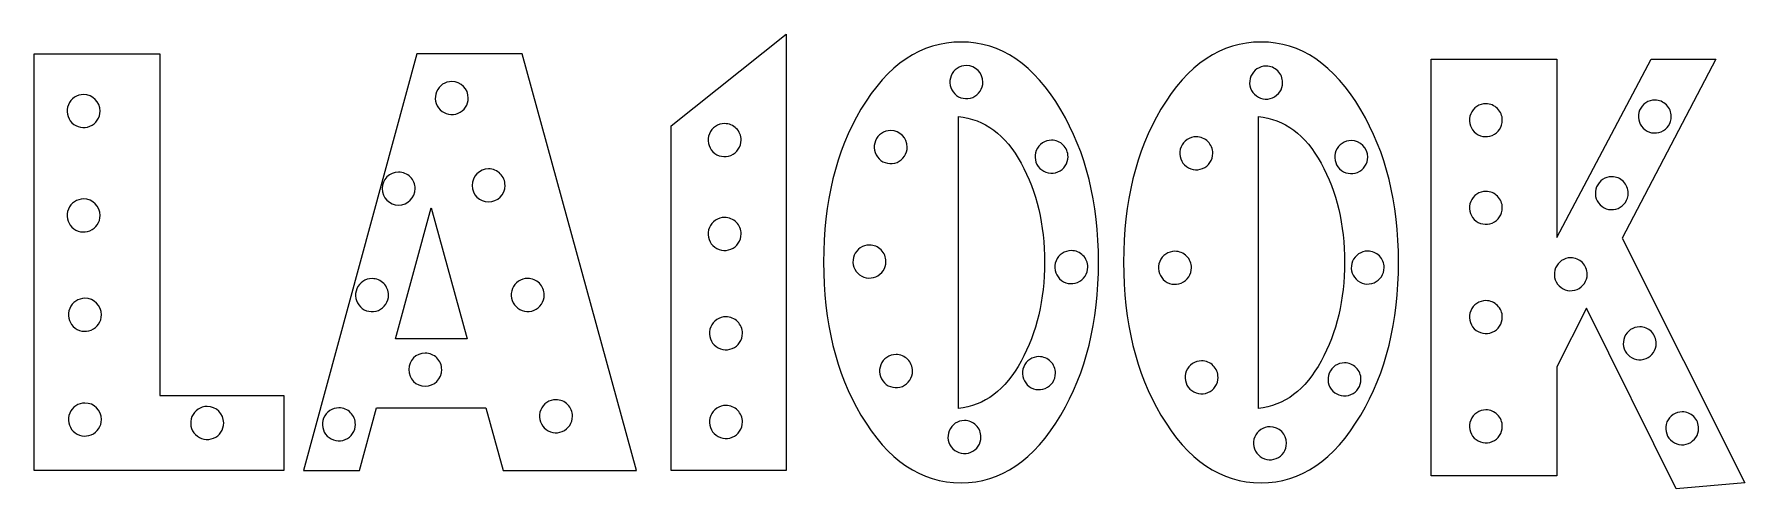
# Model space of a CAD drawing. Extents: x -9635 to 9957, y -2557 to 2642.
import ezdxf

# ---------------------------------------------------------------- set-up
doc = ezdxf.new("R2010")
doc.units = 0
doc.layers.get('0').update_dxf_attribs({"linetype": 'CONTINUOUS'})

msp = doc.modelspace()

# ---------------------------------------------------------------- linework, layer by layer
at = {"color": 7}
for points in [[(-1021.253, -2349.5026), (-2339.8318, -2349.5026), (-2339.8318, 1592.86572), (-1021.253, 2642.26)], [(-6776.81908, -1490.90728), (-6776.81908, -2349.5026), (-9634.55, -2349.5026), (-9634.55, 2419.86376), (-8196.87376, 2419.86376), (-8196.87376, -1490.90728)], [(-4046.69256, 2419.86376), (-5250.4274, 2419.86376), (-6551.38464, -2349.5026), (-5907.28624, -2349.5026), (-5713.44908, -1630.66448), (-4461.10304, -1630.66448), (-4262.40476, -2349.5026), (-2736.62072, -2349.5026)], [(9956.97888, -2489.2598), (9170.69272, -2556.70784), (8143.17348, -490.1242), (7803.50272, -1163.99696), (7803.50272, -2410.2666), (6365.82648, -2410.2666), (6365.82648, 2359.09976), (7803.50272, 2359.09976), (7803.50272, 317.42936), (8884.49428, 2359.09976), (9625.20744, 2359.09976), (8553.33048, 311.35296)], [(1041.6848, 2283.752382)], [(4474.8508, 2278.28361)], [(-4851.815621, 2101.460394)], [(-9068.837136, 1952.588594)], [(2123.284, 1777.58828)], [(5558.88056, 1777.58828)], [(6991.69568, 1847.466874)], [(8927.02908, 1889.394034)], [(-1727.33068, 1620.209514)], [(175.19016, 1540.608674)], [(2016.947, 1430.625895)], [(3674.58892, 1469.514794)], [(5449.505968, 1425.764775)], [(-5460.670718, 1065.434255)], [(-4430.721101, 1101.892655)], [(8433.626008, 1012.569514)], [(6991.69568, 844.860874)], [(-9068.837136, 757.968415)], [(-5497.73688, -842.5554), (-5087.57988, 658.3154), (-4677.42288, -842.5554)], [(-1727.33068, 547.117274)], [(-68.474088, 231.144413)], [(2243.59672, 167.342274)], [(3430.92528, 159.442893)], [(5638.482008, 161.873635)], [(7963.91968, 85.310874)], [(-5765.09848, -152.884067)], [(-3982.282902, -151.061208)], [(-9053.646136, -378.318446)], [(6991.69568, -405.054606)], [(-1712.13968, -589.169587)], [(8753.85168, -704.621126)], [(-5156.243382, -1005.402865)], [(235.95416, -1021.809206)], [(1872.93632, -1045.507105)], [(3735.35292, -1093.510483)], [(5372.33508, -1116.601107)], [(-3659.018483, -1538.303449)], [(-9053.646136, -1575.976825)], [(-7653.643722, -1614.865725)], [(-6144.87348, -1631.272248)], [(-1712.13968, -1603.928205)], [(6991.69568, -1654.970086)], [(9239.96368, -1676.845126)], [(1019.80976, -1776.498208)], [(4519.207912, -1847.591966)]]:
    msp.add_lwpolyline(points, close=True, dxfattribs=at)
for points in [[(949.93116, -1637.34852), (949.93116, 1701.02564)], [(4385.52772, -1637.34852), (4385.52772, 1701.02564)], [(1668.76928, -1097.15656), (1668.76928, -1096.54892)], [(5104.36584, -1097.15656), (5104.36584, -1096.54892)]]:
    msp.add_lwpolyline(points, dxfattribs=at)
for points in [[(980.9208, 2553.54456), (525.1908, 2553.54456), (139.94704, 2297.12048), (-165.69588, 1784.27232)], [(2123.284, 1777.58828), (1817.64108, 2294.68992), (1436.6508, 2553.54456), (980.9208, 2553.54456)], [(4416.51736, 2553.54456), (3960.78736, 2553.54456), (3575.5436, 2297.12048), (3269.90068, 1784.27232)], [(5558.88056, 1777.58828), (5253.23764, 2294.68992), (4872.24736, 2553.54456), (4416.51736, 2553.54456)], [(867.09371, 2167.094345), (837.843811, 2096.478841), (854.011798, 2015.19688), (908.058565, 1961.150113)], [(1041.6848, 2283.752382), (965.251129, 2283.752382), (896.34361, 2237.709849), (867.09371, 2167.094345)], [(1230.660834, 2094.776348), (1230.660834, 2199.144929), (1146.053382, 2283.752382), (1041.6848, 2283.752382)], [(4300.25971, 2161.625573), (4271.009811, 2091.010069), (4287.177798, 2009.728108), (4341.224565, 1955.681341)], [(4474.8508, 2278.28361), (4398.417129, 2278.28361), (4329.50961, 2232.241077), (4300.25971, 2161.625573)], [(4608.477035, 2222.933811), (4573.037154, 2258.373692), (4524.97036, 2278.28361), (4474.8508, 2278.28361)], [(4663.826834, 2089.307576), (4663.826834, 2139.427136), (4643.916916, 2187.49393), (4608.477035, 2222.933811)], [(-5026.406711, 1984.802357), (-5055.65661, 1914.186853), (-5039.488623, 1832.904892), (-4985.441856, 1778.858125)], [(-4851.815621, 2101.460394), (-4928.249292, 2101.460394), (-4997.156811, 2055.417861), (-5026.406711, 1984.802357)], [(-4662.839587, 1912.48436), (-4662.839587, 2016.852942), (-4747.447039, 2101.460394), (-4851.815621, 2101.460394)], [(908.058565, 1961.150113), (962.105332, 1907.103346), (1043.387293, 1890.935358), (1114.002797, 1920.185258)], [(1114.002797, 1920.185258), (1184.618301, 1949.435157), (1230.660834, 2018.342677), (1230.660834, 2094.776348)], [(4547.168797, 1914.716486), (4617.784301, 1943.966385), (4663.826834, 2012.873905), (4663.826834, 2089.307576)], [(-9243.428226, 1835.930557), (-9272.678125, 1765.315053), (-9256.510138, 1684.033092), (-9202.463371, 1629.986325)], [(-9068.837136, 1952.588594), (-9145.270807, 1952.588594), (-9214.178326, 1906.546061), (-9243.428226, 1835.930557)], [(-8879.861102, 1763.61256), (-8879.861102, 1867.981142), (-8964.468554, 1952.588594), (-9068.837136, 1952.588594)], [(-8996.519138, 1589.02147), (-8925.903634, 1618.27137), (-8879.861102, 1687.178889), (-8879.861102, 1763.61256)], [(-4985.441856, 1778.858125), (-4931.395089, 1724.811358), (-4850.113128, 1708.643371), (-4779.497623, 1737.89327)], [(-4779.497623, 1737.89327), (-4708.882119, 1767.14317), (-4662.839587, 1836.050689), (-4662.839587, 1912.48436)], [(-165.69588, 1784.27232), (-450.67904, 1305.452), (-593.47444, 722.1176), (-593.47444, 35.4844)], [(2555.31604, 35.4844), (2555.31604, 717.86412), (2411.30536, 1294.51448), (2123.284, 1777.58828)], [(3269.90068, 1784.27232), (2984.91752, 1305.452), (2842.12212, 722.1176), (2842.12212, 35.4844)], [(4341.224565, 1955.681341), (4395.271332, 1901.634574), (4476.553293, 1885.466586), (4547.168797, 1914.716486)], [(5990.9126, 35.4844), (5990.9126, 717.86412), (5846.90192, 1294.51448), (5558.88056, 1777.58828)], [(6991.69568, 1847.466874), (6915.507777, 1847.466874), (6846.821825, 1801.572388), (6817.665976, 1731.183944)], [(7124.892249, 1792.295049), (7089.566322, 1827.620975), (7041.654084, 1847.466874), (6991.69568, 1847.466874)], [(7180.064074, 1659.09848), (7180.064074, 1709.056884), (7160.218175, 1756.969122), (7124.892249, 1792.295049)], [(8752.999376, 1773.111104), (8723.843528, 1702.722659), (8739.959528, 1621.702054), (8793.832511, 1567.829071)], [(8927.02908, 1889.394034), (8850.841177, 1889.394034), (8782.155225, 1843.499548), (8752.999376, 1773.111104)], [(9060.225649, 1834.222209), (9024.899722, 1869.548135), (8976.987484, 1889.394034), (8927.02908, 1889.394034)], [(9115.397474, 1701.02564), (9115.397474, 1750.984044), (9095.551575, 1798.896282), (9060.225649, 1834.222209)], [(-9202.463371, 1629.986325), (-9148.416604, 1575.939558), (-9067.134643, 1559.771571), (-8996.519138, 1589.02147)], [(-1727.33068, 1620.209514), (-1803.764351, 1620.209514), (-1872.67187, 1574.166981), (-1901.92177, 1503.551477)], [(-1593.704445, 1564.859715), (-1629.144326, 1600.299596), (-1677.21112, 1620.209514), (-1727.33068, 1620.209514)], [(949.93116, 1701.02564), (1250.10532, 1671.25128), (1489.51548, 1493.21276), (1668.76928, 1166.91008)], [(4385.52772, 1701.02564), (4685.70188, 1671.25128), (4925.11204, 1493.21276), (5104.36584, 1166.91008)], [(6817.665976, 1731.183944), (6788.510128, 1660.795499), (6804.626128, 1579.774894), (6858.499111, 1525.901911)], [(7063.781144, 1485.068776), (7134.169588, 1514.224625), (7180.064074, 1582.910577), (7180.064074, 1659.09848)], [(8793.832511, 1567.829071), (8847.705494, 1513.956088), (8928.726099, 1497.840088), (8999.114544, 1526.995936)], [(8999.114544, 1526.995936), (9069.502988, 1556.151785), (9115.397474, 1624.837737), (9115.397474, 1701.02564)], [(-1901.92177, 1503.551477), (-1931.171669, 1432.935973), (-1915.003682, 1351.654012), (-1860.956915, 1297.607245)], [(-1655.012683, 1256.64239), (-1584.397179, 1285.89229), (-1538.354646, 1354.799809), (-1538.354646, 1431.23348)], [(-1538.354646, 1431.23348), (-1538.354646, 1481.35304), (-1558.264564, 1529.419834), (-1593.704445, 1564.859715)], [(0.59907, 1423.950637), (-28.650829, 1353.335133), (-12.482842, 1272.053172), (41.563925, 1218.006405)], [(175.19016, 1540.608674), (98.756489, 1540.608674), (29.84897, 1494.566141), (0.59907, 1423.950637)], [(364.166194, 1351.63264), (364.166194, 1456.001222), (279.558742, 1540.608674), (175.19016, 1540.608674)], [(2016.947, 1430.625895), (1940.513329, 1430.625895), (1871.60581, 1384.583362), (1842.35591, 1313.967858)], [(2150.573235, 1375.276096), (2115.133354, 1410.715977), (2067.06656, 1430.625895), (2016.947, 1430.625895)], [(2205.923034, 1241.649861), (2205.923034, 1291.769421), (2186.013116, 1339.836215), (2150.573235, 1375.276096)], [(3674.58892, 1469.514794), (3598.155249, 1469.514794), (3529.24773, 1423.472261), (3499.99783, 1352.856757)], [(3808.215155, 1414.164995), (3772.775274, 1449.604876), (3724.70848, 1469.514794), (3674.58892, 1469.514794)], [(3863.564954, 1280.53876), (3863.564954, 1330.65832), (3843.655036, 1378.725114), (3808.215155, 1414.164995)], [(5449.505968, 1425.764775), (5373.072297, 1425.764775), (5304.164777, 1379.722242), (5274.914878, 1309.106738)], [(5638.482002, 1236.788741), (5638.482002, 1341.157322), (5553.874549, 1425.764775), (5449.505968, 1425.764775)], [(6858.499111, 1525.901911), (6912.372094, 1472.028928), (6993.392699, 1455.912928), (7063.781144, 1485.068776)], [(-1860.956915, 1297.607245), (-1806.910148, 1243.560478), (-1725.628187, 1227.392491), (-1655.012683, 1256.64239)], [(41.563925, 1218.006405), (95.610692, 1163.959638), (176.892653, 1147.791651), (247.508157, 1177.04155)], [(247.508157, 1177.04155), (318.123661, 1206.29145), (364.166194, 1275.198969), (364.166194, 1351.63264)], [(1842.35591, 1313.967858), (1813.106011, 1243.352354), (1829.273998, 1162.070393), (1883.320765, 1108.023626)], [(2089.264997, 1067.058771), (2159.880501, 1096.30867), (2205.923034, 1165.21619), (2205.923034, 1241.649861)], [(3499.99783, 1352.856757), (3470.747931, 1282.241253), (3486.915918, 1200.959292), (3540.962685, 1146.912525)], [(3746.906917, 1105.94767), (3817.522421, 1135.19757), (3863.564954, 1204.105089), (3863.564954, 1280.53876)], [(5274.914878, 1309.106738), (5245.664978, 1238.491234), (5261.832966, 1157.209273), (5315.879733, 1103.162506)], [(5521.823965, 1062.197651), (5592.439469, 1091.44755), (5638.482002, 1160.35507), (5638.482002, 1236.788741)], [(-5460.670718, 1065.434255), (-5565.0393, 1065.434255), (-5649.646752, 980.826802), (-5649.646752, 876.458221)], [(-5327.044483, 1010.084456), (-5362.484364, 1045.524337), (-5410.551158, 1065.434255), (-5460.670718, 1065.434255)], [(-5271.694685, 876.458221), (-5271.694685, 926.577781), (-5291.604602, 974.644575), (-5327.044483, 1010.084456)], [(-4430.721101, 1101.892655), (-4535.089682, 1101.892655), (-4619.697135, 1017.285202), (-4619.697135, 912.916621)], [(-4297.094866, 1046.542856), (-4332.534747, 1081.982737), (-4380.60154, 1101.892655), (-4430.721101, 1101.892655)], [(-4241.745067, 912.916621), (-4241.745067, 963.036181), (-4261.654985, 1011.102975), (-4297.094866, 1046.542856)], [(1668.76928, 1166.91008), (1848.02308, 840.6074), (1937.9538, 463.26296), (1937.9538, 34.87676)], [(1883.320765, 1108.023626), (1937.367532, 1053.976859), (2018.649493, 1037.808871), (2089.264997, 1067.058771)], [(3540.962685, 1146.912525), (3595.009452, 1092.865758), (3676.291413, 1076.697771), (3746.906917, 1105.94767)], [(5104.36584, 1166.91008), (5283.61964, 840.6074), (5373.55036, 463.26296), (5373.55036, 34.87676)], [(5315.879733, 1103.162506), (5369.9265, 1049.115739), (5451.208461, 1032.947751), (5521.823965, 1062.197651)], [(8433.626008, 1012.569514), (8357.438104, 1012.569514), (8288.752152, 966.675028), (8259.596304, 896.286584)], [(8566.822576, 957.397689), (8531.49665, 992.723615), (8483.584412, 1012.569514), (8433.626008, 1012.569514)], [(-5649.646752, 876.458221), (-5649.646752, 772.089639), (-5565.0393, 687.482187), (-5460.670718, 687.482187)], [(-5460.670718, 687.482187), (-5356.302137, 687.482187), (-5271.694685, 772.089639), (-5271.694685, 876.458221)], [(-4619.697135, 912.916621), (-4619.697135, 808.548039), (-4535.089682, 723.940587), (-4430.721101, 723.940587)], [(-4430.721101, 723.940587), (-4326.352519, 723.940587), (-4241.745067, 808.548039), (-4241.745067, 912.916621)], [(6991.69568, 844.860874), (6915.507777, 844.860874), (6846.821825, 798.966388), (6817.665976, 728.577944)], [(7124.892249, 789.689049), (7089.566322, 825.014975), (7041.654084, 844.860874), (6991.69568, 844.860874)], [(7180.064074, 656.49248), (7180.064074, 706.450884), (7160.218175, 754.363122), (7124.892249, 789.689049)], [(8259.596304, 896.286584), (8230.440456, 825.898139), (8246.556456, 744.877534), (8300.429439, 691.004551)], [(8505.711471, 650.171416), (8576.099916, 679.327265), (8621.994402, 748.013217), (8621.994402, 824.20112)], [(8621.994402, 824.20112), (8621.994402, 874.159524), (8602.148503, 922.071762), (8566.822576, 957.397689)], [(-9243.428226, 641.310378), (-9272.678125, 570.694874), (-9256.510138, 489.412913), (-9202.463371, 435.366146)], [(-9068.837136, 757.968415), (-9145.270807, 757.968415), (-9214.178326, 711.925882), (-9243.428226, 641.310378)], [(-8879.861102, 568.992381), (-8879.861102, 673.360962), (-8964.468554, 757.968415), (-9068.837136, 757.968415)], [(6817.665976, 728.577944), (6788.510128, 658.189499), (6804.626128, 577.168894), (6858.499111, 523.295911)], [(7063.781144, 482.462776), (7134.169588, 511.618625), (7180.064074, 580.304577), (7180.064074, 656.49248)], [(8300.429439, 691.004551), (8354.302422, 637.131568), (8435.323027, 621.015568), (8505.711471, 650.171416)], [(-9202.463371, 435.366146), (-9148.416604, 381.319379), (-9067.134643, 365.151391), (-8996.519138, 394.401291)], [(-8996.519138, 394.401291), (-8925.903634, 423.65119), (-8879.861102, 492.55871), (-8879.861102, 568.992381)], [(-1901.92177, 430.459237), (-1931.171669, 359.843733), (-1915.003682, 278.561772), (-1860.956915, 224.515005)], [(-1727.33068, 547.117274), (-1803.764351, 547.117274), (-1872.67187, 501.074741), (-1901.92177, 430.459237)], [(-1593.704445, 491.767475), (-1629.144326, 527.207356), (-1677.21112, 547.117274), (-1727.33068, 547.117274)], [(-1538.354646, 358.14124), (-1538.354646, 408.2608), (-1558.264564, 456.327594), (-1593.704445, 491.767475)], [(6858.499111, 523.295911), (6912.372094, 469.422928), (6993.392699, 453.306928), (7063.781144, 482.462776)], [(-1860.956915, 224.515005), (-1806.910148, 170.468238), (-1725.628187, 154.300251), (-1655.012683, 183.55015)], [(-1655.012683, 183.55015), (-1584.397179, 212.80005), (-1538.354646, 281.707569), (-1538.354646, 358.14124)], [(-68.474088, 231.144413), (-144.907759, 231.144413), (-213.815278, 185.101881), (-243.065178, 114.486377)], [(65.152147, 175.794614), (29.712266, 211.234495), (-18.354527, 231.144413), (-68.474088, 231.144413)], [(-593.47444, 35.4844), (-593.47444, -651.1488), (-450.67904, -1234.4832), (-165.69588, -1713.30352)], [(-243.065178, 114.486377), (-272.315077, 43.870872), (-256.14709, -37.411089), (-202.100323, -91.457856)], [(3.84391, -132.422711), (74.459414, -103.172811), (120.501946, -34.265292), (120.501946, 42.168379)], [(120.501946, 42.168379), (120.501946, 92.28794), (100.592028, 140.354733), (65.152147, 175.794614)], [(1937.9538, 34.87676), (1937.9538, -393.50944), (1848.02308, -766.6004), (1668.76928, -1097.15656)], [(2069.00563, 50.684237), (2039.755731, -19.931267), (2055.923718, -101.213228), (2109.970485, -155.259995)], [(2243.59672, 167.342274), (2167.163049, 167.342274), (2098.25553, 121.299741), (2069.00563, 50.684237)], [(2123.284, -1713.30352), (2411.30536, -1230.22972), (2555.31604, -646.89532), (2555.31604, 35.4844)], [(2377.222955, 111.992475), (2341.783074, 147.432356), (2293.71628, 167.342274), (2243.59672, 167.342274)], [(2432.572754, -21.63376), (2432.572754, 28.4858), (2412.662836, 76.552594), (2377.222955, 111.992475)], [(2842.12212, 35.4844), (2842.12212, -651.1488), (2984.91752, -1234.4832), (3269.90068, -1713.30352)], [(3256.33419, 42.784857), (3227.084291, -27.830648), (3243.252278, -109.112609), (3297.299045, -163.159376)], [(3430.92528, 159.442893), (3354.491609, 159.442893), (3285.58409, 113.400361), (3256.33419, 42.784857)], [(3564.551515, 104.093094), (3529.111634, 139.532975), (3481.04484, 159.442893), (3430.92528, 159.442893)], [(3619.901314, -29.533141), (3619.901314, 20.58642), (3599.991396, 68.653213), (3564.551515, 104.093094)], [(5373.55036, 34.87676), (5373.55036, -393.50944), (5283.61964, -766.6004), (5104.36584, -1097.15656)], [(5464.452304, 45.590705), (5435.296456, -24.79774), (5451.412456, -105.818344), (5505.285439, -159.691327)], [(5638.482008, 161.873635), (5562.294104, 161.873635), (5493.608152, 115.97915), (5464.452304, 45.590705)], [(5558.88056, -1713.30352), (5846.90192, -1230.22972), (5990.9126, -646.89532), (5990.9126, 35.4844)], [(5771.678576, 106.70181), (5736.35265, 142.027737), (5688.440412, 161.873635), (5638.482008, 161.873635)], [(5826.850402, -26.494758), (5826.850402, 23.463646), (5807.004503, 71.375884), (5771.678576, 106.70181)], [(7963.91968, 85.310874), (7887.731777, 85.310874), (7819.045825, 39.416388), (7789.889976, -30.972056)], [(8097.116249, 30.139049), (8061.790322, 65.464975), (8013.878084, 85.310874), (7963.91968, 85.310874)], [(8152.288074, -103.05752), (8152.288074, -53.099116), (8132.442175, -5.186878), (8097.116249, 30.139049)], [(-5765.09848, -152.884067), (-5841.532151, -152.884067), (-5910.43967, -198.926599), (-5939.68957, -269.542103)], [(-5631.472245, -208.233866), (-5666.912126, -172.793985), (-5714.97892, -152.884067), (-5765.09848, -152.884067)], [(-3982.282902, -151.061208), (-4058.716573, -151.061208), (-4127.624093, -197.10374), (-4156.873992, -267.719244)], [(-3848.656667, -206.411006), (-3884.096548, -170.971125), (-3932.163342, -151.061208), (-3982.282902, -151.061208)], [(-202.100323, -91.457856), (-148.053556, -145.504623), (-66.771594, -161.67261), (3.84391, -132.422711)], [(2109.970485, -155.259995), (2164.017252, -209.306762), (2245.299213, -225.474749), (2315.914717, -196.22485)], [(2315.914717, -196.22485), (2386.530221, -166.97495), (2432.572754, -98.067431), (2432.572754, -21.63376)], [(3297.299045, -163.159376), (3351.345812, -217.206143), (3432.627773, -233.37413), (3503.243277, -204.124231)], [(3503.243277, -204.124231), (3573.858781, -174.874331), (3619.901314, -105.966812), (3619.901314, -29.533141)], [(5505.285439, -159.691327), (5559.158422, -213.56431), (5640.179027, -229.680311), (5710.567471, -200.524462)], [(5710.567471, -200.524462), (5780.955916, -171.368614), (5826.850402, -102.682662), (5826.850402, -26.494758)], [(7789.889976, -30.972056), (7760.734128, -101.360501), (7776.850128, -182.381106), (7830.723111, -236.254089)], [(8036.005144, -277.087224), (8106.393588, -247.931375), (8152.288074, -179.245423), (8152.288074, -103.05752)], [(-9053.646136, -378.318446), (-9130.079807, -378.318446), (-9198.987326, -424.360979), (-9228.237226, -494.976483)], [(-8864.670102, -567.29448), (-8864.670102, -462.925898), (-8949.277554, -378.318446), (-9053.646136, -378.318446)], [(-5939.68957, -269.542103), (-5968.939469, -340.157608), (-5952.771482, -421.439569), (-5898.724715, -475.486336)], [(-5692.780483, -516.451191), (-5622.164979, -487.201291), (-5576.122446, -418.293772), (-5576.122446, -341.860101)], [(-5576.122446, -341.860101), (-5576.122446, -291.74054), (-5596.032364, -243.673747), (-5631.472245, -208.233866)], [(-4156.873992, -267.719244), (-4186.123892, -338.334748), (-4169.955904, -419.61671), (-4115.909137, -473.663477)], [(-3909.964905, -514.628331), (-3839.349401, -485.378432), (-3793.306868, -416.470912), (-3793.306868, -340.037242)], [(-3793.306868, -340.037242), (-3793.306868, -289.917681), (-3813.216786, -241.850887), (-3848.656667, -206.411006)], [(7830.723111, -236.254089), (7884.596094, -290.127072), (7965.616699, -306.243072), (8036.005144, -277.087224)], [(-9228.237226, -494.976483), (-9257.487125, -565.591987), (-9241.319138, -646.873948), (-9187.272371, -700.920715)], [(-8981.328138, -741.88557), (-8910.712634, -712.63567), (-8864.670102, -643.728151), (-8864.670102, -567.29448)], [(-5898.724715, -475.486336), (-5844.677948, -529.533103), (-5763.395987, -545.70109), (-5692.780483, -516.451191)], [(-4115.909137, -473.663477), (-4061.86237, -527.710244), (-3980.580409, -543.878231), (-3909.964905, -514.628331)], [(6817.665976, -521.337536), (6788.510128, -591.725981), (6804.626128, -672.746586), (6858.499111, -726.619569)], [(6991.69568, -405.054606), (6915.507777, -405.054606), (6846.821825, -450.949092), (6817.665976, -521.337536)], [(7124.892249, -460.226431), (7089.566322, -424.900505), (7041.654084, -405.054606), (6991.69568, -405.054606)], [(7180.064074, -593.423), (7180.064074, -543.464596), (7160.218175, -495.552358), (7124.892249, -460.226431)], [(-9187.272371, -700.920715), (-9133.225604, -754.967482), (-9051.943643, -771.135469), (-8981.328138, -741.88557)], [(-1886.73077, -705.827623), (-1915.980669, -776.443128), (-1899.812682, -857.725089), (-1845.765915, -911.771856)], [(-1712.13968, -589.169587), (-1788.573351, -589.169587), (-1857.48087, -635.212119), (-1886.73077, -705.827623)], [(-1578.513445, -644.519386), (-1613.953326, -609.079505), (-1662.02012, -589.169587), (-1712.13968, -589.169587)], [(-1639.821683, -952.736711), (-1569.206179, -923.486811), (-1523.163646, -854.579292), (-1523.163646, -778.145621)], [(-1523.163646, -778.145621), (-1523.163646, -728.02606), (-1543.073564, -679.959267), (-1578.513445, -644.519386)], [(6858.499111, -726.619569), (6912.372094, -780.492552), (6993.392699, -796.608552), (7063.781144, -767.452704)], [(7063.781144, -767.452704), (7134.169588, -738.296855), (7180.064074, -669.610903), (7180.064074, -593.423)], [(8753.85168, -704.621126), (8677.663777, -704.621126), (8608.977825, -750.515612), (8579.821976, -820.904056)], [(8887.048249, -759.792951), (8851.722322, -724.467025), (8803.810084, -704.621126), (8753.85168, -704.621126)], [(8942.220074, -892.98952), (8942.220074, -843.031116), (8922.374175, -795.118878), (8887.048249, -759.792951)], [(-1845.765915, -911.771856), (-1791.719148, -965.818623), (-1710.437187, -981.98661), (-1639.821683, -952.736711)], [(8579.821976, -820.904056), (8550.666128, -891.292501), (8566.782128, -972.313106), (8620.655111, -1026.186089)], [(8825.937144, -1067.019224), (8896.325588, -1037.863375), (8942.220074, -969.177423), (8942.220074, -892.98952)], [(-5156.243382, -1005.402865), (-5260.611964, -1005.402865), (-5345.219416, -1090.010318), (-5345.219416, -1194.378899)], [(-5022.617147, -1060.752664), (-5058.057028, -1025.312783), (-5106.123822, -1005.402865), (-5156.243382, -1005.402865)], [(-4967.267348, -1194.378899), (-4967.267348, -1144.259339), (-4987.177266, -1096.192545), (-5022.617147, -1060.752664)], [(61.36307, -1138.467243), (32.113171, -1209.082747), (48.281158, -1290.364708), (102.327925, -1344.411475)], [(235.95416, -1021.809206), (159.520489, -1021.809206), (90.61297, -1067.851739), (61.36307, -1138.467243)], [(369.580395, -1077.159005), (334.140514, -1041.719124), (286.07372, -1021.809206), (235.95416, -1021.809206)], [(424.930194, -1210.78524), (424.930194, -1160.66568), (405.020276, -1112.598886), (369.580395, -1077.159005)], [(1668.76928, -1096.54892), (1489.51548, -1427.10508), (1249.49768, -1607.57416), (949.93116, -1637.34852)], [(1698.34523, -1162.165142), (1669.095331, -1232.780646), (1685.263318, -1314.062607), (1739.310085, -1368.109374)], [(1872.93632, -1045.507105), (1796.502649, -1045.507105), (1727.59513, -1091.549638), (1698.34523, -1162.165142)], [(2006.562555, -1100.856904), (1971.122674, -1065.417023), (1923.05588, -1045.507105), (1872.93632, -1045.507105)], [(2061.912354, -1234.483139), (2061.912354, -1184.363579), (2042.002436, -1136.296785), (2006.562555, -1100.856904)], [(3735.35292, -1093.510483), (3658.919249, -1093.510483), (3590.01173, -1139.553016), (3560.76183, -1210.16852)], [(3868.979155, -1148.860282), (3833.539274, -1113.420401), (3785.47248, -1093.510483), (3735.35292, -1093.510483)], [(3924.328954, -1282.486517), (3924.328954, -1232.366957), (3904.419036, -1184.300163), (3868.979155, -1148.860282)], [(5104.36584, -1096.54892), (4925.11204, -1427.10508), (4685.09424, -1607.57416), (4385.52772, -1637.34852)], [(5372.33508, -1116.601107), (5295.901409, -1116.601107), (5226.99389, -1162.643639), (5197.74399, -1233.259143)], [(5505.961315, -1171.950906), (5470.521434, -1136.511025), (5422.45464, -1116.601107), (5372.33508, -1116.601107)], [(5561.311114, -1305.577141), (5561.311114, -1255.45758), (5541.401196, -1207.390787), (5505.961315, -1171.950906)], [(8620.655111, -1026.186089), (8674.528094, -1080.059072), (8755.548699, -1096.175072), (8825.937144, -1067.019224)], [(-5345.219416, -1194.378899), (-5345.219416, -1298.747481), (-5260.611964, -1383.354933), (-5156.243382, -1383.354933)], [(-5156.243382, -1383.354933), (-5051.874801, -1383.354933), (-4967.267348, -1298.747481), (-4967.267348, -1194.378899)], [(102.327925, -1344.411475), (156.374692, -1398.458242), (237.656653, -1414.626229), (308.272157, -1385.37633)], [(308.272157, -1385.37633), (378.887661, -1356.12643), (424.930194, -1287.218911), (424.930194, -1210.78524)], [(1739.310085, -1368.109374), (1793.356852, -1422.156141), (1874.638813, -1438.324129), (1945.254317, -1409.074229)], [(1945.254317, -1409.074229), (2015.869821, -1379.82433), (2061.912354, -1310.91681), (2061.912354, -1234.483139)], [(3560.76183, -1210.16852), (3531.511931, -1280.784024), (3547.679918, -1362.065985), (3601.726685, -1416.112752)], [(3807.670917, -1457.077607), (3878.286421, -1427.827707), (3924.328954, -1358.920188), (3924.328954, -1282.486517)], [(5197.74399, -1233.259143), (5168.494091, -1303.874648), (5184.662078, -1385.156609), (5238.708845, -1439.203376)], [(5444.653077, -1480.168231), (5515.268581, -1450.918331), (5561.311114, -1382.010812), (5561.311114, -1305.577141)], [(-3659.018483, -1538.303449), (-3735.452154, -1538.303449), (-3804.359673, -1584.345982), (-3833.609573, -1654.961486)], [(-3525.392248, -1593.653248), (-3560.832129, -1558.213367), (-3608.898923, -1538.303449), (-3659.018483, -1538.303449)], [(3601.726685, -1416.112752), (3655.773452, -1470.159519), (3737.055413, -1486.327506), (3807.670917, -1457.077607)], [(5238.708845, -1439.203376), (5292.755612, -1493.250143), (5374.037573, -1509.41813), (5444.653077, -1480.168231)], [(-9228.237226, -1692.634862), (-9257.487125, -1763.250366), (-9241.319138, -1844.532327), (-9187.272371, -1898.579094)], [(-9053.646136, -1575.976825), (-9130.079807, -1575.976825), (-9198.987326, -1622.019358), (-9228.237226, -1692.634862)], [(-8864.670102, -1764.952859), (-8864.670102, -1660.584278), (-8949.277554, -1575.976825), (-9053.646136, -1575.976825)], [(-7828.234811, -1731.523761), (-7857.484711, -1802.139265), (-7841.316724, -1883.421227), (-7787.269957, -1937.467994)], [(-7653.643722, -1614.865725), (-7730.077392, -1614.865725), (-7798.984912, -1660.908257), (-7828.234811, -1731.523761)], [(-7464.667688, -1803.841758), (-7464.667688, -1699.473177), (-7549.27514, -1614.865725), (-7653.643722, -1614.865725)], [(-6319.46457, -1747.930284), (-6348.714469, -1818.545788), (-6332.546482, -1899.82775), (-6278.499715, -1953.874517)], [(-6144.87348, -1631.272248), (-6221.307151, -1631.272248), (-6290.21467, -1677.31478), (-6319.46457, -1747.930284)], [(-6011.247245, -1686.622046), (-6046.687126, -1651.182165), (-6094.75392, -1631.272248), (-6144.87348, -1631.272248)], [(-5955.897446, -1820.248282), (-5955.897446, -1770.128721), (-5975.807364, -1722.061927), (-6011.247245, -1686.622046)], [(-3833.609573, -1654.961486), (-3862.859472, -1725.57699), (-3846.691485, -1806.858951), (-3792.644718, -1860.905718)], [(-3586.700486, -1901.870573), (-3516.084982, -1872.620673), (-3470.042449, -1803.713154), (-3470.042449, -1727.279483)], [(-3470.042449, -1727.279483), (-3470.042449, -1677.159923), (-3489.952367, -1629.093129), (-3525.392248, -1593.653248)], [(-1886.73077, -1720.586241), (-1915.980669, -1791.201745), (-1899.812682, -1872.483707), (-1845.765915, -1926.530474)], [(-1712.13968, -1603.928205), (-1788.573351, -1603.928205), (-1857.48087, -1649.970737), (-1886.73077, -1720.586241)], [(-1578.513445, -1659.278003), (-1613.953326, -1623.838122), (-1662.02012, -1603.928205), (-1712.13968, -1603.928205)], [(-1523.163646, -1792.904238), (-1523.163646, -1742.784678), (-1543.073564, -1694.717884), (-1578.513445, -1659.278003)], [(-165.69588, -1713.30352), (139.94704, -2230.40516), (522.1526, -2489.2598), (980.9208, -2489.2598)], [(980.9208, -2489.2598), (1439.689, -2489.2598), (1814.60288, -2230.40516), (2123.284, -1713.30352)], [(3269.90068, -1713.30352), (3575.5436, -2230.40516), (3957.74916, -2489.2598), (4416.51736, -2489.2598)], [(4416.51736, -2489.2598), (4875.28556, -2489.2598), (5250.19944, -2230.40516), (5558.88056, -1713.30352)], [(6991.69568, -1654.970086), (6915.507777, -1654.970086), (6846.821825, -1700.864572), (6817.665976, -1771.253016)], [(7124.892249, -1710.141911), (7089.566322, -1674.815985), (7041.654084, -1654.970086), (6991.69568, -1654.970086)], [(7180.064074, -1843.33848), (7180.064074, -1793.380076), (7160.218175, -1745.467838), (7124.892249, -1710.141911)], [(9239.96368, -1676.845126), (9163.775777, -1676.845126), (9095.089825, -1722.739612), (9065.933976, -1793.128056)], [(9373.160249, -1732.016951), (9337.834322, -1696.691025), (9289.922084, -1676.845126), (9239.96368, -1676.845126)], [(9428.332074, -1865.21352), (9428.332074, -1815.255116), (9408.486175, -1767.342878), (9373.160249, -1732.016951)], [(-9187.272371, -1898.579094), (-9133.225604, -1952.625861), (-9051.943643, -1968.793849), (-8981.328138, -1939.543949)], [(-8981.328138, -1939.543949), (-8910.712634, -1910.29405), (-8864.670102, -1841.38653), (-8864.670102, -1764.952859)], [(-7787.269957, -1937.467994), (-7733.22319, -1991.514761), (-7651.941228, -2007.682748), (-7581.325724, -1978.432848)], [(-7581.325724, -1978.432848), (-7510.71022, -1949.182949), (-7464.667688, -1880.275429), (-7464.667688, -1803.841758)], [(-6278.499715, -1953.874517), (-6224.452948, -2007.921284), (-6143.170987, -2024.089271), (-6072.555483, -1994.839371)], [(-6072.555483, -1994.839371), (-6001.939979, -1965.589472), (-5955.897446, -1896.681952), (-5955.897446, -1820.248282)], [(-3792.644718, -1860.905718), (-3738.597951, -1914.952485), (-3657.31599, -1931.120472), (-3586.700486, -1901.870573)], [(-1845.765915, -1926.530474), (-1791.719148, -1980.577241), (-1710.437187, -1996.745228), (-1639.821683, -1967.495328)], [(-1639.821683, -1967.495328), (-1569.206179, -1938.245429), (-1523.163646, -1869.337909), (-1523.163646, -1792.904238)], [(845.21867, -1893.156244), (815.968771, -1963.771748), (832.136758, -2045.05371), (886.183525, -2099.100477)], [(1019.80976, -1776.498208), (943.376089, -1776.498208), (874.46857, -1822.54074), (845.21867, -1893.156244)], [(1153.435995, -1831.848006), (1117.996114, -1796.408125), (1069.92932, -1776.498208), (1019.80976, -1776.498208)], [(1208.785794, -1965.474242), (1208.785794, -1915.354681), (1188.875876, -1867.287887), (1153.435995, -1831.848006)], [(4519.207912, -1847.591966), (4442.774241, -1847.591966), (4373.866722, -1893.634499), (4344.616822, -1964.250003)], [(4708.183946, -2036.568), (4708.183946, -1932.199418), (4623.576494, -1847.591966), (4519.207912, -1847.591966)], [(6817.665976, -1771.253016), (6788.510128, -1841.641461), (6804.626128, -1922.662066), (6858.499111, -1976.535049)], [(7063.781144, -2017.368184), (7134.169588, -1988.212335), (7180.064074, -1919.526383), (7180.064074, -1843.33848)], [(9065.933976, -1793.128056), (9036.778128, -1863.516501), (9052.894128, -1944.537106), (9106.767111, -1998.410089)], [(9312.049144, -2039.243224), (9382.437588, -2010.087375), (9428.332074, -1941.401423), (9428.332074, -1865.21352)], [(886.183525, -2099.100477), (940.230292, -2153.147244), (1021.512253, -2169.315231), (1092.127757, -2140.065331)], [(1092.127757, -2140.065331), (1162.743261, -2110.815432), (1208.785794, -2041.907912), (1208.785794, -1965.474242)], [(4344.616822, -1964.250003), (4315.366923, -2034.865507), (4331.53491, -2116.147468), (4385.581677, -2170.194235)], [(4591.52591, -2211.15909), (4662.141414, -2181.90919), (4708.183946, -2113.001671), (4708.183946, -2036.568)], [(6858.499111, -1976.535049), (6912.372094, -2030.408032), (6993.392699, -2046.524032), (7063.781144, -2017.368184)], [(9106.767111, -1998.410089), (9160.640094, -2052.283072), (9241.660699, -2068.399072), (9312.049144, -2039.243224)], [(4385.581677, -2170.194235), (4439.628444, -2224.241002), (4520.910406, -2240.408989), (4591.52591, -2211.15909)]]:
    msp.add_open_spline(points, degree=3, dxfattribs=at)

doc.saveas('drawing.dxf')
